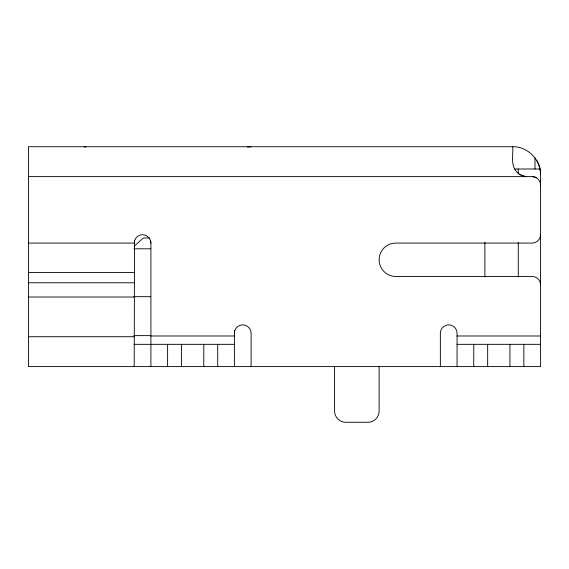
<?xml version="1.0" encoding="UTF-8"?>
<svg xmlns="http://www.w3.org/2000/svg" width="569" height="569" viewBox="0 0 569 569"><rect width="100%" height="100%" fill="white"/><g stroke="black" fill="none" stroke-linecap="round" stroke-linejoin="round"><path stroke-width="0.85" d="M134.497 240.915L134.213 366.6M134.071 246.334L143.274 238.013L149.348 238.013M247.565 147.087L251.1 146.731M512.719 146.731L28.45 146.731L28.45 366.6L540.55 366.6L540.55 174.562C540.863 159.69 527.598 146.418 512.719 146.731C513.416 154.917 510.301 165.166 516.737 171.888C519.305 174.626 522.89 176.34 526.631 176.618A14.958 14.929 0 0 1 519.604 174.278M514.639 169L539.924 169M28.45 176.618L532.2 176.618A8.336 8.315 0 0 1 535.393 177.258L536.375 177.741M28.45 243.077L134.213 243.077A8.35 8.35 0 0 1 142.556 234.727A8.35 8.35 0 0 1 150.906 243.077L150.906 366.6M133.815 248.788L150.664 248.788M28.45 272.451L134.213 272.451M28.45 282.772L134.213 282.772M133.815 296.662L150.664 296.662M28.45 297.025L134.213 297.025M133.815 335.625L150.664 335.625M150.906 335.987L234.407 335.987M457.056 335.987L540.55 335.987M28.45 336.72L134.213 336.72M133.928 344.337L234.407 344.337M457.056 344.337L540.55 344.337M84.112 146.731L85.855 147.079M150.621 240.915L150.906 243.077M534.981 157.898L534.981 169M523.85 344.337L523.85 366.6M518.288 169L518.288 173.936M518.288 242.444L518.288 276.861M509.938 344.337L509.938 366.6M487.669 344.337L487.669 366.6M484.888 242.337L484.888 276.954M473.757 344.337L473.757 366.6M457.056 366.6L457.056 333.206A8.35 8.35 0 0 0 448.706 324.856A8.35 8.35 0 0 0 440.356 333.206L440.356 366.6M379.125 366.6L379.125 411.131C379.253 417.084 373.947 422.39 367.994 422.269L345.732 422.269C339.778 422.39 334.472 417.084 334.593 411.131L334.593 366.6M251.1 366.6L251.1 333.206A8.35 8.35 0 0 0 242.75 324.856A8.35 8.35 0 0 0 234.407 333.206M234.407 330.639L234.407 366.6M217.707 344.337L217.707 366.6M203.787 344.337L203.787 366.6M181.525 344.337L181.525 366.6M167.606 344.337L167.606 366.6M536.823 160.65A27.831 27.831 0 0 1 540.55 174.562M540.55 234.727A8.35 8.35 0 0 1 532.2 243.077L395.825 243.077A16.7 16.7 0 0 0 379.125 259.777A16.7 16.7 0 0 0 395.825 276.477L532.2 276.477A8.35 8.35 0 0 1 540.55 284.827M532.2 176.618A8.35 8.35 0 0 1 540.55 184.968"/></g></svg>
